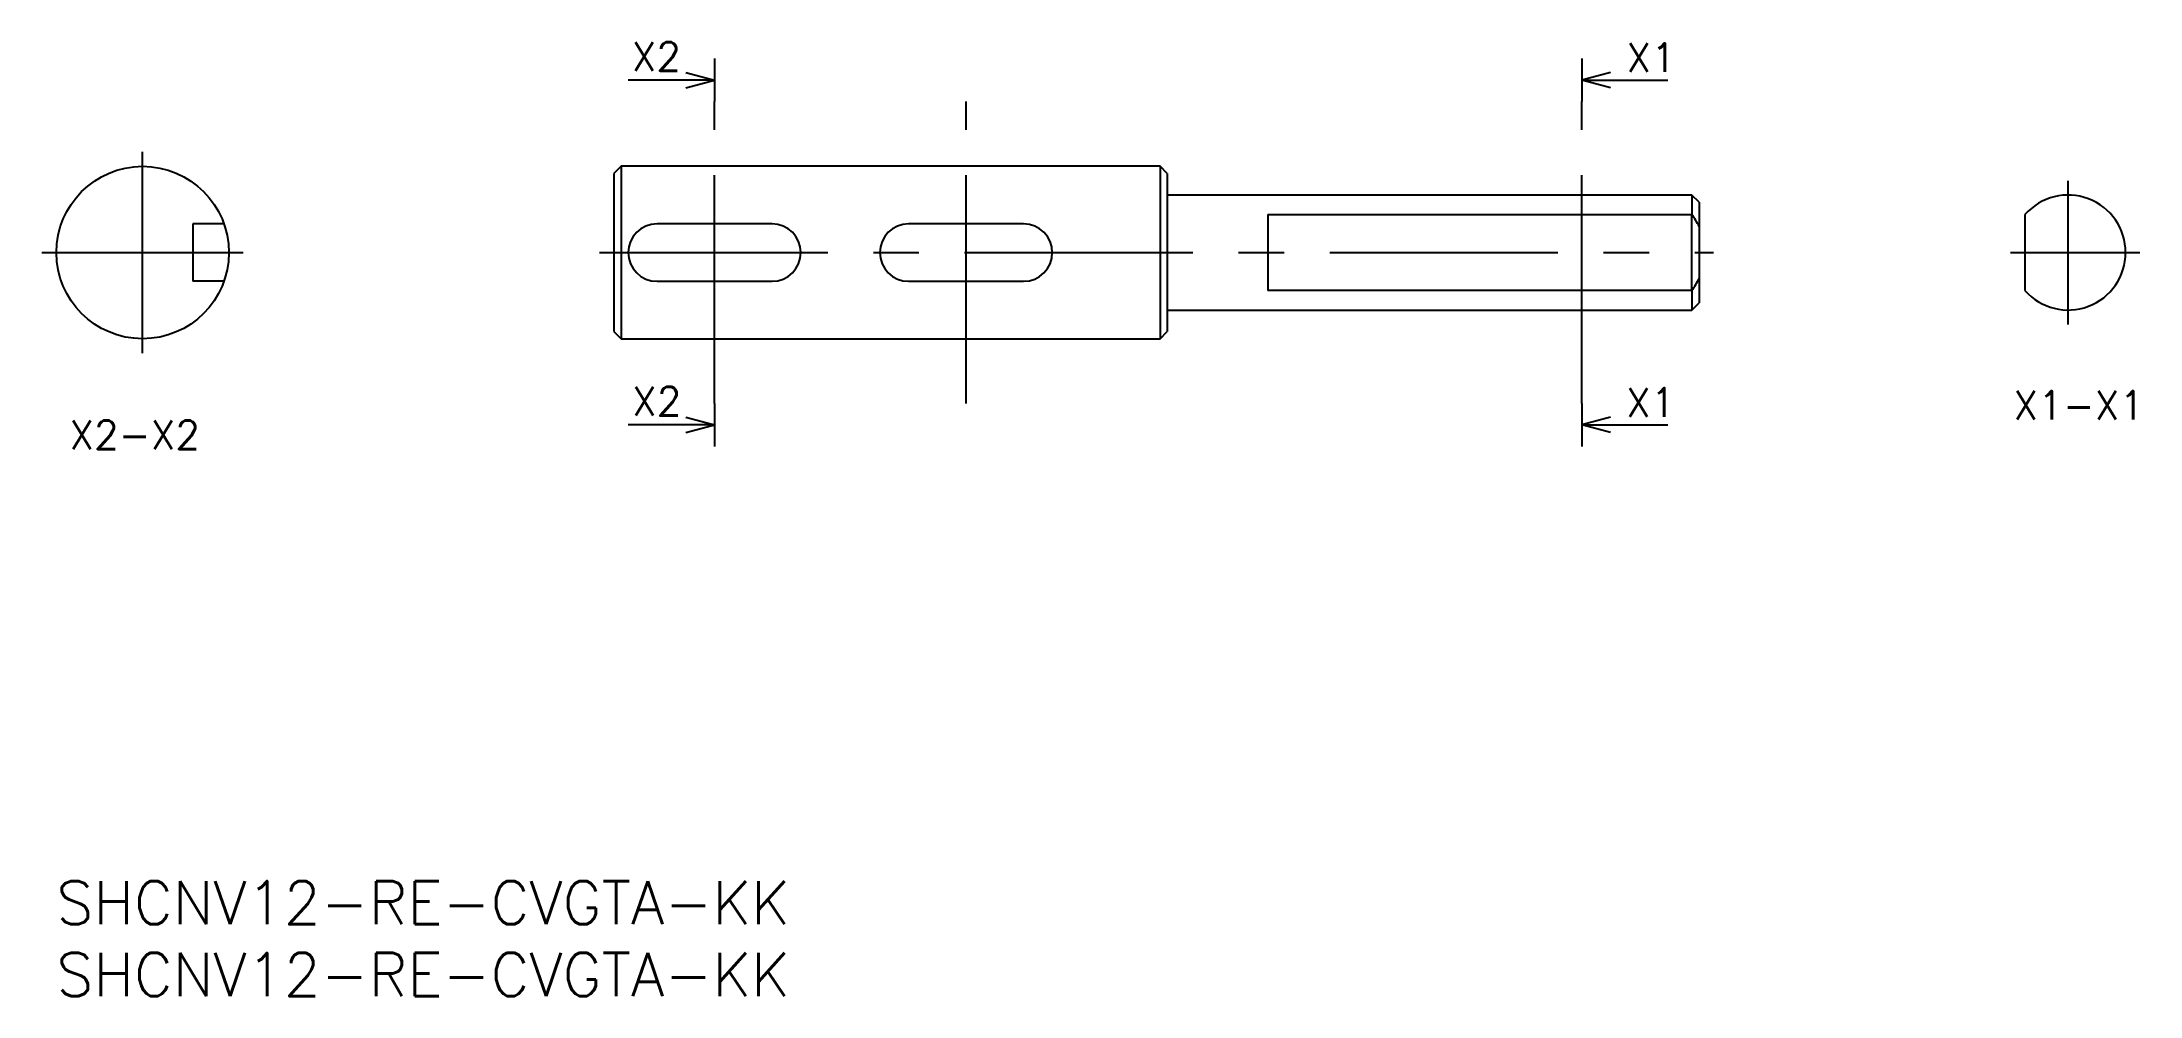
# Model space of a CAD drawing. Extents: x -1 to 145, y -8 to 58.
import ezdxf

# ---------------------------------------------------------------- set-up
doc = ezdxf.new("R2010")
doc.units = 0
doc.header["$LTSCALE"] = 0.5
doc.linetypes.add('CENTER', pattern=[50.8, 31.75, -6.35, 6.35, -6.35])
doc.linetypes.add('DASHED', pattern=[19.05, 12.7, -6.35])
for name, color, linetype in [('MSM_CENTER', 1, 'CENTER'), ('MSM_CONTINUOUS', 7, 'CONTINUOUS'), ('MSM_DASHED', 4, 'DASHED'), ('MSM_PART_NUMBER', 7, 'CONTINUOUS')]:
    doc.layers.add(name, color=color, linetype=linetype)
doc.styles.get("Standard").update_dxf_attribs({"font": 'txt.shx', "height": 3, "bigfont": 'bigfont.shx'})

# ---------------------------------------------------------------- blocks, each defined once
blk = doc.blocks.new('*U24')
at = {"layer": 'MSM_PART_NUMBER'}
blk.add_text('SHCNV12-RE-CVGTA-KK', height=3, dxfattribs=at).set_placement((0, -3))
blk = doc.blocks.new('*U25')
at = {"layer": 'MSM_PART_NUMBER'}
blk.add_text('SHCNV12-RE-CVGTA-KK', height=3, dxfattribs=at).set_placement((0, -8))
blk = doc.blocks.new('*U27')
at = {"layer": 'MSM_PART_NUMBER'}
blk.add_text('X2', height=2, dxfattribs=at).set_placement((40.03, 56.39))
blk = doc.blocks.new('*U28')
at = {"layer": 'MSM_PART_NUMBER'}
blk.add_text('X2', height=2, dxfattribs=at).set_placement((40.06, 32.39))
blk = doc.blocks.new('*U29')
at = {"layer": 'MSM_PART_NUMBER'}
blk.add_text('X2-X2', height=2, dxfattribs=at).set_placement((0.91, 30.06))
blk = doc.blocks.new('*U30')
at = {"layer": 'MSM_PART_NUMBER'}
blk.add_text('X1-X1', height=2, dxfattribs=at).set_placement((136.16, 32.11))
blk = doc.blocks.new('*U31')
at = {"layer": 'MSM_PART_NUMBER'}
blk.add_text('X1', height=2, dxfattribs=at).set_placement((109.24, 56.31))
blk = doc.blocks.new('*U32')
at = {"layer": 'MSM_PART_NUMBER'}
blk.add_text('X1', height=2, dxfattribs=at).set_placement((109.21, 32.31))

msp = doc.modelspace()

# ---------------------------------------------------------------- linework, layer by layer
at = {"layer": 'MSM_CENTER'}
for p, q in [((45.79, 33.24), (45.79, 54.24)), ((63.29, 33.24), (63.29, 54.24)), ((106.12, 33.24), (106.12, 54.24)), ((6, 36.74), (6, 50.74)), ((139.96, 38.74), (139.96, 48.74)), ((-1, 43.74), (13, 43.74)), ((37.79, 43.74), (115.29, 43.74)), ((135.96, 43.74), (144.96, 43.74))]:
    msp.add_line(p, q, dxfattribs=at)
at = {"layer": 'MSM_CONTINUOUS'}
for p, q in [((45.79, 57.24), (45.79, 54.24)), ((106.12, 57.24), (106.12, 54.24)), ((45.79, 55.74), (39.79, 55.74)), ((43.79, 56.28), (45.79, 55.74)), ((43.79, 55.21), (45.79, 55.74)), ((108.12, 56.28), (106.12, 55.74)), ((106.12, 55.74), (112.12, 55.74)), ((108.12, 55.21), (106.12, 55.74)), ((39.29, 49.74), (38.79, 49.24)), ((76.79, 49.74), (39.29, 49.74)), ((39.29, 49.74), (39.29, 37.74)), ((77.29, 49.24), (76.79, 49.74)), ((76.79, 49.74), (76.79, 37.74)), ((38.79, 49.24), (38.79, 38.24)), ((77.29, 49.24), (77.29, 38.24)), ((113.79, 47.74), (77.29, 47.74)), ((114.29, 47.24), (113.79, 47.74)), ((113.79, 47.74), (113.79, 46.39)), ((114.29, 47.24), (114.29, 40.24)), ((9.5, 45.74), (9.5, 41.74)), ((11.66, 45.74), (9.5, 45.74)), ((49.79, 45.74), (41.79, 45.74)), ((67.29, 45.74), (59.29, 45.74)), ((84.29, 46.39), (84.29, 41.1)), ((84.29, 46.39), (113.79, 46.39)), ((136.96, 46.39), (136.96, 41.1)), ((11.66, 41.74), (9.5, 41.74)), ((41.79, 41.74), (49.79, 41.74)), ((59.29, 41.74), (67.29, 41.74)), ((113.79, 41.1), (84.29, 41.1)), ((113.79, 41.1), (113.79, 39.74)), ((77.29, 39.74), (113.79, 39.74)), ((113.79, 39.74), (114.29, 40.24)), ((38.79, 38.24), (39.29, 37.74)), ((76.79, 37.74), (77.29, 38.24)), ((39.29, 37.74), (76.79, 37.74)), ((43.79, 32.28), (45.79, 31.74)), ((45.79, 33.24), (45.79, 30.24)), ((106.12, 33.24), (106.12, 30.24)), ((108.12, 32.28), (106.12, 31.74)), ((45.79, 31.74), (39.79, 31.74)), ((43.79, 31.21), (45.79, 31.74)), ((106.12, 31.74), (112.12, 31.74)), ((108.12, 31.21), (106.12, 31.74))]:
    msp.add_line(p, q, dxfattribs=at)
msp.add_circle((6, 43.74), 6, dxfattribs=at)
for centre, radius, start, end in [((139.96, 43.74), 4, 221.4096, 138.5904), ((41.79, 43.74), 2, 90, 270), ((49.79, 43.74), 2, 270, 90), ((59.29, 43.74), 2, 90, 270), ((67.29, 43.74), 2, 270, 90), ((105.36, 40.82), 10.11, 27.8955, 33.452), ((105.36, 46.67), 10.11, 326.548, 332.1045)]:
    msp.add_arc(centre, radius, start, end, dxfattribs=at)
at = {"layer": 'MSM_DASHED'}
msp.add_line((113.79, 41.1), (113.79, 46.39), dxfattribs=at)

# ---------------------------------------------------------------- block references
at = {"layer": 'MSM_CONTINUOUS'}
for name in ['*U27', '*U31', '*U28', '*U32', '*U30', '*U29', '*U24', '*U25']:
    msp.add_blockref(name, (0, 0), dxfattribs=at)

doc.saveas('drawing.dxf')
